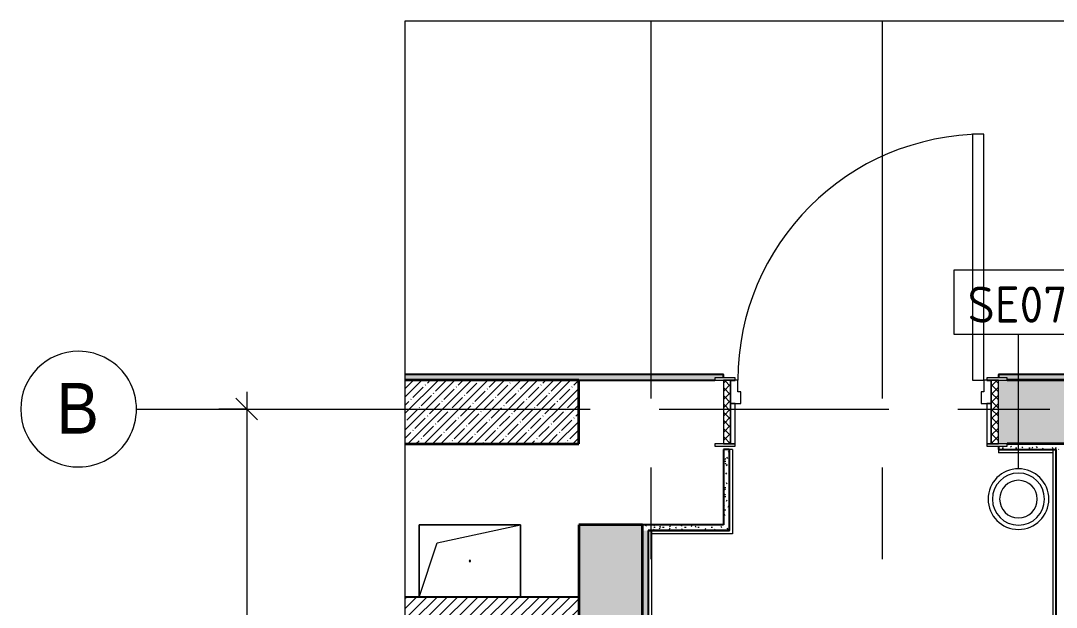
# Model space of a CAD drawing. Header units: millimetres. Extents: x 63482 to 319368, y -8553 to 29000.
# Drawn here: x 63482 to 67060, y 7115 to 9143 of the extents above; entities that cross this region are included whole.
import ezdxf

# ---------------------------------------------------------------- set-up
doc = ezdxf.new("R2010")
doc.units = ezdxf.units.MM
doc.linetypes.add('Осевая', pattern=[1587.5, 317.5, -238.125, 793.75, -238.125])
for name, color, linetype, lineweight in [('A-ANNO-DIMS', 7, 'Continuous', 9), ('A-ANNO-DIMS-50', 7, 'Continuous', 9), ('A-DETL-GENF', 7, 'Continuous', 9), ('A-DOOR', 7, 'Continuous', 9), ('A-DOOR-1', 7, 'Continuous', 15), ('A-DOOR-FRAM', 7, 'Continuous', 15), ('A-DOOR-FRAM-1', 7, 'Continuous', 9), ('A-GENM', 7, 'Continuous', 9), ('A-WALL', 7, 'Continuous', 9), ('I-WALL', 7, 'Continuous', 9), ('P-SANR-FIXT-IDEN', 7, 'Continuous', 9), ('Оси', 7, 'Continuous', 9), ('Оси-1', 7, 'Continuous', 20), ('Оси-2', 7, 'Осевая', 9)]:
    doc.layers.add(name, color=color, linetype=linetype, lineweight=lineweight)
for name, color, linetype, lineweight, true_color in [('A-WALL-1', 7, 'Continuous', 25, 0x3c3c3c), ('A-WALL-3', 7, 'Continuous', 35, 0x3c3c3c), ('A-WALL-FNSH-1', 7, 'Continuous', 15, 0x3c3c3c), ('P-SANR-FIXT-1', 7, 'Continuous', 15, 0x4994b4)]:
    doc.layers.add(name, color=color, linetype=linetype, lineweight=lineweight, true_color=true_color)
doc.styles.add('Arial', font='arial.ttf', dxfattribs={"width": 0.9, "height": 175})
doc.styles.add('GOST Common', font='GOST_Common.ttf', dxfattribs={"height": 125})
doc.styles.add('ISOCPEUR', font='isocpeur.ttf', dxfattribs={"width": 0.9, "height": 125})
doc.dimstyles.new('ISO-2_5_0_9К_БОЛЬШОЙ', dxfattribs={"dimscale": 304.8, "dimtxt": 124.497647, "dimasz": 0.246063, "dimexe": 0.19685, "dimexo": 0.492126, "dimgap": 0, "dimtad": 1, "dimdec": 0, "dimrnd": 10, "dimzin": 0, "dimdsep": 46, "dimtxsty": 'ISOCPEUR', "dimblk1": 'OBLIQUE', "dimblk2": 'OBLIQUE', "dimsah": 1, "dimcen": 0.09, "dimdle": 0.19685, "dimazin": 0, "dimtfac": 1, "dimtdec": 4, "dimtix": 1, "dimtmove": 0, "dimatfit": 3, "dimfxl": 1, "dimtvp": 1, "dimtolj": 1, "dimtzin": 0, "dimarcsym": 2})
pattern_1 = [(45, (0, 0), (-28.512667, 28.512667), []), (45, (28.51, 0), (-28.512667, 28.512667), [50.403, -10.081, 1.676, -8.404])]
pattern_2 = [(0, (0, 0), (60.96, 15.24), [5.029, -40.691, 5.029, -40.691, -243.84]), (0, (0, 0), (60.96, 15.24), [-91.44, 5.029, -86.411, 5.029, -40.691, -106.68]), (0, (0, 0), (60.96, 15.24), [-228.6, 5.029, -25.451, 5.029, -71.171]), (120, (22.86, 7.62), (-43.678227, 45.1729086), [5.029, -40.691, 5.029, -40.691, -243.84]), (120, (22.86, 7.62), (-43.678227, 45.1729086), [-91.44, 5.029, -86.411, 5.029, -40.691, -106.68]), (120, (22.86, 7.62), (-43.678227, 45.1729086), [-228.6, 5.029, -25.451, 5.029, -71.171]), (240, (30.48, 38.1), (-17.281773, -60.4129086), [5.029, -40.691, 5.029, -40.691, -243.84]), (240, (30.48, 38.1), (-17.281773, -60.4129086), [-91.44, 5.029, -86.411, 5.029, -40.691, -106.68]), (240, (30.48, 38.1), (-17.281773, -60.4129086), [-228.6, 5.029, -25.451, 5.029, -71.171])]

# ---------------------------------------------------------------- blocks, each defined once
blk = doc.blocks.new('110_Дверь_СКБ_1Ст_Внутренняя1 - Д-7_л__950x2100h_Туалет-21784696-Фрагмент 3_1')
at = {"layer": 'A-DOOR'}
h = blk.add_hatch(dxfattribs=at)
h.set_pattern_fill('FP_5', color=256, style=0, pattern_type=2)
h.set_pattern_definition([(135, (1826.41, 174.685), (-14.14214, -14.14214), []), (225, (1826.41, 174.685), (14.14214, -14.14214), [])])
h.paths.add_polyline_path([(487.5, -110), (487.5, 110), (462.5, 110), (462.5, -110)])
at = {"layer": 'A-DOOR-FRAM-1'}
h = blk.add_hatch(dxfattribs=at)
h.set_pattern_fill('FP_6', color=256, style=0, pattern_type=2)
h.set_pattern_definition([(45, (-296.384, 174.685), (-14.1421, 14.1421), []), (135, (-296.384, 174.685), (-14.1421, -14.1421), [])])
h.paths.add_polyline_path([(-462.5, -110), (-437.5, -110), (-437.5, 110), (-462.5, 110), (-462.5, -19.3)])
at = {"layer": 'A-DOOR'}
blk.add_arc((437.5, 110), 850, 90, 180, dxfattribs=at)
at = {"layer": 'A-DOOR-1'}
for p, q in [((437.5, 960), (397.5, 960)), ((397.5, 960), (397.5, 110)), ((437.5, 110), (437.5, 960)), ((397.5, 110), (437.5, 110))]:
    blk.add_line(p, q, dxfattribs=at)
at = {"layer": 'A-DOOR-FRAM'}
for p, q in [((-422.5, 118), (-492.5, 118)), ((-492.5, 118), (-492.5, 110)), ((-492.5, 110), (-422.5, 110)), ((-437.5, 110), (-462.5, 110)), ((-462.5, 110), (-462.5, -110)), ((-412.5, 110), (-437.5, 110)), ((-437.5, 110), (-437.5, 30)), ((-437.5, -110), (-437.5, 110)), ((-422.5, 110), (-437.5, 110)), ((-437.5, 110), (-437.5, 109)), ((-437.5, 109), (-422.5, 109)), ((-422.5, 110), (-422.5, 118)), ((-422.5, 109), (-422.5, 110)), ((-412.5, 70), (-412.5, 110)), ((437.5, 110), (437.5, 70)), ((462.5, 110), (437.5, 110)), ((517.5, 118), (447.5, 118)), ((447.5, 118), (447.5, 110)), ((462.5, 110), (447.5, 110)), ((447.5, 110), (447.5, 109)), ((447.5, 110), (517.5, 110)), ((447.5, 109), (462.5, 109)), ((462.5, 30), (462.5, 110)), ((487.5, 110), (462.5, 110)), ((462.5, 110), (462.5, -110)), ((462.5, 109), (462.5, 110)), ((487.5, -110), (487.5, 110)), ((517.5, 110), (517.5, 118)), ((-402.5, 70), (-412.5, 70)), ((-402.5, 30), (-402.5, 70)), ((437.5, 70), (427.5, 70)), ((427.5, 70), (427.5, 30)), ((-437.5, 30), (-402.5, 30)), ((-422.5, 30), (-437.5, 30)), ((-437.5, 30), (-437.5, -110)), ((-422.5, -110), (-422.5, 30)), ((427.5, 30), (462.5, 30)), ((462.5, 30), (447.5, 30)), ((447.5, 30), (447.5, -110)), ((462.5, -110), (462.5, 30)), ((-422.5, -110), (-492.5, -110)), ((-492.5, -110), (-492.5, -118)), ((-492.5, -118), (-422.5, -118)), ((-462.5, -110), (-437.5, -110)), ((-437.5, -110), (-422.5, -110)), ((-422.5, -118), (-422.5, -110)), ((447.5, -110), (462.5, -110)), ((517.5, -110), (447.5, -110)), ((447.5, -110), (447.5, -118)), ((447.5, -118), (517.5, -118)), ((462.5, -110), (487.5, -110)), ((517.5, -118), (517.5, -110))]:
    blk.add_line(p, q, dxfattribs=at)
blk = doc.blocks.new('GM_Отверстие прямоугольное _в плите_ - Отверстие-21986452-Фрагмент 3_1')
at = {"layer": 'A-GENM'}
for p, q in [((-175, -125), (-175, 125)), ((-175, 125), (175, 125)), ((175, 125), (-175, 125)), ((-175, 125), (-175, -125)), ((-112.5, 62.5), (175, 125)), ((175, 125), (175, -125)), ((175, -125), (175, 125)), ((-175, -125), (-112.5, 62.5))]:
    blk.add_line(p, q, dxfattribs=at)
for start, end in [(360, 180), (180, 360)]:
    blk.add_arc((0, 0), 2.5, start, end, dxfattribs=at)
blk = doc.blocks.new('мусорная корзина - Round_ Metal-30590745-Фрагмент 3_1')
at = {"layer": 'P-SANR-FIXT-1'}
for radius, start, end in [(105, 0, 180), (90, 360, 180), (65, 0, 180), (105, 180, 360), (90, 180, 360), (65, 180, 360)]:
    blk.add_arc((0, 0), radius, start, end, dxfattribs=at)
blk = doc.blocks.new('DET_L_Линия разрыва - М100-31031408-Фрагмент 3_1')
at = {"layer": 'A-DETL-GENF'}
blk.add_line((4600, 0), (0, 0), dxfattribs=at)
blk = doc.blocks.new('DET_L_Линия разрыва - М100-30612265-Фрагмент 3_1')
at = {"layer": 'A-DETL-GENF'}
blk.add_line((7751, 0), (4175.5, 0), dxfattribs=at)
blk = doc.blocks.new('Ось сетки - D8-29747960-Фрагмент 3_1')
at = {"layer": 'Оси-1'}
for start, end in [(360, 180), (180, 360)]:
    blk.add_arc((0, 0), 4, start, end, dxfattribs=at)
blk = doc.blocks.new('М_сантехническая_рамка1 - В рамке-30590747-Фрагмент 3_1')
at = {"layer": 'P-SANR-FIXT-IDEN'}
for p, q in [((4.293, 2.24), (-4.639, 2.24)), ((-4.639, 2.24), (-4.639, -2.178)), ((4.293, -2.178), (4.293, 2.24)), ((-4.639, -2.178), (4.293, -2.178))]:
    blk.add_line(p, q, dxfattribs=at)
blk = doc.blocks.new('DIMBLOCK23-Фрагмент 3_1')
at = {"layer": 'A-ANNO-DIMS-50', "lineweight": 20}
for p, q in [((64263.1, 7800), (64225.6, 7837.5)), ((64263.1, 7800), (64300.6, 7762.5)), ((64263.1, 3600), (64225.6, 3637.5)), ((64263.1, 3600), (64300.6, 3562.5))]:
    blk.add_line(p, q, dxfattribs=at)
at = {"layer": 'A-ANNO-DIMS-50'}
for p, q in [((64263.1, 7860), (64263.1, 3600)), ((64166.2, 7800), (64323.1, 7800)), ((64263.1, 7800), (64166.2, 7800)), ((64166.2, 3600), (64323.1, 3600)), ((64263.1, 3600), (64166.2, 3600))]:
    blk.add_line(p, q, dxfattribs=at)
at = {"layer": 'A-ANNO-DIMS-50', "color": 0, "insert": (64099.8, 5536), "char_height": 125, "width": 393.604, "attachment_point": 1, "rotation": 90, "line_spacing_factor": 1.149209, "style": 'ISOCPEUR'}
blk.add_mtext('4200', dxfattribs=at)
blk = doc.blocks.new('_Oblique')
at = {"color": 0, "linetype": 'ByBlock', "lineweight": -2}
blk.add_line((-0.5, -0.5), (0.5, 0.5), dxfattribs=at)

msp = doc.modelspace()

# ---------------------------------------------------------------- hatches: boundary and pattern name
at = {"layer": 'I-WALL'}
h = msp.add_hatch(dxfattribs=at)
h.set_pattern_fill('FP_10', color=256, style=0, pattern_type=2)
h.set_pattern_definition(pattern_2)
h.paths.add_polyline_path([(71690, 7900), (72250, 7900), (72250, 7908), (72305, 7908), (72305, 7920), (71660, 7920), (71660, 7908), (71690, 7908)])
h.paths.add_polyline_path([(70680, 7900), (70680, 7908), (70710, 7908), (70710, 7920), (69360, 7920), (69360, 7908), (69390, 7908), (69390, 7900), (69868.9, 7900)])
h.paths.add_polyline_path([(64810.9, 7900), (65880, 7900), (65880, 7908), (65910, 7908), (65910, 7920), (64810.9, 7920), (64810.9, 7915.1)])
h.paths.add_polyline_path([(67560.6, 7900), (68230, 7900), (68230, 7908), (68260, 7908), (68260, 7920), (66860, 7920), (66860, 7908), (66890, 7908), (66890, 7900)])
h = msp.add_hatch(dxfattribs=at)
h.set_pattern_fill('FP_3', color=256, style=0, pattern_type=2)
h.set_pattern_definition(pattern_1)
h.paths.add_polyline_path([(64810.9, 7680), (65410, 7680), (65410, 7900), (64810.9, 7900), (64810.9, 7780.2)])
h = msp.add_hatch(dxfattribs=at)
h.set_pattern_fill('FP_3', color=256, style=0, pattern_type=2)
h.set_pattern_definition(pattern_1)
h.paths.add_polyline_path([(69360, 7680), (70710, 7680), (70710, 7900), (69360, 7900)])
h.paths.add_polyline_path([(71860, 7680), (71860, 7900), (71660, 7900), (71660, 7680), (71840, 7680)])
h.paths.add_polyline_path([(66890, 7680), (68260, 7680), (68260, 7900), (66860, 7900), (66860, 7680)])
h = msp.add_hatch(dxfattribs=at)
h.set_pattern_fill('FP_10', color=256, style=0, pattern_type=2)
h.set_pattern_definition(pattern_2)
h.paths.add_polyline_path([(65910, 7380), (65930, 7380), (65930, 7660), (65910, 7660), (65910, 7400)])
h = msp.add_hatch(dxfattribs=at)
h.set_pattern_fill('FP_10', color=256, style=0, pattern_type=2)
h.set_pattern_definition(pattern_2)
h.paths.add_polyline_path([(67080, 7660), (67080, 7680), (66890, 7680), (66890, 7672), (66860, 7672), (66860, 7660), (67060, 7660)])
h = msp.add_hatch(dxfattribs=at)
h.set_pattern_fill('FP_3', color=256, style=0, pattern_type=2)
h.set_pattern_definition(pattern_1)
h.paths.add_polyline_path([(65630, -100), (65630, 7400), (65410, 7400), (65410, -100)])
h = msp.add_hatch(dxfattribs=at)
h.set_pattern_fill('FP_10', color=256, style=0, pattern_type=2)
h.set_pattern_definition(pattern_2)
h.paths.add_polyline_path([(65650, 7380), (65910, 7380), (65910, 7400), (65630, 7400), (65630, 7380)])
h = msp.add_hatch(dxfattribs=at)
h.set_pattern_fill('FP_10', color=256, style=0, pattern_type=2)
h.set_pattern_definition(pattern_2)
h.paths.add_polyline_path([(65650, 400), (65650, 7380), (65630, 7380), (65630, 400)])
h = msp.add_hatch(dxfattribs=at)
h.set_pattern_fill('FP_9', color=256, style=0, pattern_type=2)
h.set_pattern_definition([(45, (0, 0), (-17.67767, 17.67767), [])])
h.paths.add_polyline_path([(65410, 7070), (65410, 7150), (64810.9, 7150), (64810.9, 7070), (65390, 7070)])

# ---------------------------------------------------------------- linework, layer by layer
at = {"layer": 'A-WALL'}
msp.add_line((65280, 7920), (65280, 7921), dxfattribs=at)
at = {"layer": 'A-WALL-1'}
for p, q in [((65910, 7920), (64810.9, 7920)), ((65910, 7908), (65910, 7920)), ((68260, 7920), (66860, 7920)), ((66860, 7920), (66860, 7908)), ((65410, 7900), (65880, 7900)), ((65910, 7660), (65910, 7400)), ((65930, 7660), (65910, 7660)), ((65930, 7660), (65930, 7380)), ((66860, 7672), (66860, 7660)), ((66860, 7660), (67060, 7660)), ((67060, 3740), (67060, 7660)), ((65910, 7400), (65630, 7400)), ((65930, 7380), (65650, 7380)), ((65650, 7380), (65650, 420)), ((65410, 7150), (64810.9, 7150))]:
    msp.add_line(p, q, dxfattribs=at)
at = {"layer": 'A-WALL-3'}
for p, q in [((65410, 7900), (64810.9, 7900)), ((65410, 7680), (65410, 7900)), ((68230, 7900), (66890, 7900)), ((64810.9, 7680), (65410, 7680)), ((68230, 7680), (66890, 7680)), ((65630, 7400), (65410, 7400)), ((65410, 7400), (65410, -100)), ((65630, -100), (65630, 7400))]:
    msp.add_line(p, q, dxfattribs=at)
at = {"layer": 'A-WALL-FNSH-1'}
for p, q in [((65910, 7921), (64810.9, 7921)), ((65910, 7920), (65910, 7921)), ((68260, 7921), (66860, 7921)), ((66860, 7921), (66860, 7920)), ((65931, 7659), (65930, 7659)), ((65931, 7379), (65931, 7659)), ((66860, 7660), (66860, 7659)), ((66860, 7659), (67059, 7659)), ((67059, 7659), (67059, 3739)), ((65651, 7379), (65931, 7379)), ((65651, 7379), (65651, 420))]:
    msp.add_line(p, q, dxfattribs=at)
at = {"layer": 'I-WALL'}
for p, q in [((65941, 7660), (65930, 7660)), ((65941, 7660), (65941, 7369)), ((66860, 7659), (66860, 7649)), ((67049, 3729), (67049, 7660)), ((67049, 7649), (66860, 7649)), ((65661, 7380), (65661, 431)), ((65941, 7369), (65661, 7369))]:
    msp.add_line(p, q, dxfattribs=at)
at = {"layer": 'P-SANR-FIXT-IDEN'}
msp.add_line((66929.3, 7594), (66929.3, 8059.6), dxfattribs=at)
at = {"layer": 'Оси'}
for p, q in [((65660, 7892.8), (65660, 9142.8)), ((66460, 7892.8), (66460, 9142.8)), ((63882.2, 7800), (65132.2, 7800))]:
    msp.add_line(p, q, dxfattribs=at)
at = {"layer": 'Оси-2'}
for p, q in [((65660, -656.3), (65660, 7892.8)), ((66460, -656.3), (66460, 7892.8)), ((65132.2, 7800), (71311.9, 7800))]:
    msp.add_line(p, q, dxfattribs=at)

# ---------------------------------------------------------------- block references
at = {"layer": 'A-DETL-GENF'}
for name, p, rotation in [('DET_L_Линия разрыва - М100-30612265-Фрагмент 3_1', (72561.9, 9142.8), 180), ('DET_L_Линия разрыва - М100-31031408-Фрагмент 3_1', (64810.9, 9142.8), 270.0000000000003)]:
    msp.add_blockref(name, p, dxfattribs=dict(at, rotation=rotation))
at = {"layer": 'A-DOOR'}
msp.add_blockref('110_Дверь_СКБ_1Ст_Внутренняя1 - Д-7_л__950x2100h_Туалет-21784696-Фрагмент 3_1', (66372.5, 7790), dxfattribs=at)
at = {"layer": 'A-GENM'}
msp.add_blockref('GM_Отверстие прямоугольное _в плите_ - Отверстие-21986452-Фрагмент 3_1', (65034, 7275), dxfattribs=at)
at = {"layer": 'P-SANR-FIXT-1'}
msp.add_blockref('мусорная корзина - Round_ Metal-30590745-Фрагмент 3_1', (66929.3, 7489), dxfattribs=at)
at = {"layer": 'P-SANR-FIXT-IDEN', "xscale": 49.99999999999998, "yscale": 49.99999999999998, "zscale": 49.99999999999998}
msp.add_blockref('М_сантехническая_рамка1 - В рамке-30590747-Фрагмент 3_1', (66937.9, 8168.5), dxfattribs=at)
at = {"layer": 'Оси-1', "xscale": 49.99999999999998, "yscale": 49.99999999999998, "zscale": 49.99999999999998, "rotation": 269.9999999999995}
msp.add_blockref('Ось сетки - D8-29747960-Фрагмент 3_1', (63682.2, 7800), dxfattribs=at)

# ---------------------------------------------------------------- texts
at = {"layer": 'P-SANR-FIXT-IDEN', "insert": (66753.6, 8223.9), "char_height": 125, "width": 444.937, "attachment_point": 1, "style": 'GOST Common'}
msp.add_mtext('SE07', dxfattribs=at)
at = {"layer": 'Оси', "insert": (63605.8, 7890.5), "char_height": 175, "width": 180.38, "attachment_point": 1, "style": 'Arial'}
msp.add_mtext('\\fArial|b0|i0|c204|p34|;\\W.9;В', dxfattribs=at)

# ---------------------------------------------------------------- dimensions: what is measured, and where the dimension line sits
at = {"layer": 'A-ANNO-DIMS'}
dim = msp.add_linear_dim(base=(64263.1, 3600), p1=(64316.2, 7800), p2=(64316.2, 3600), angle=90, dimstyle='ISO-2_5_0_9К_БОЛЬШОЙ', override={"dimpost": '<>', "dimfxl": 4200}, dxfattribs=at)
dim.commit()
dim.dimension.update_dxf_attribs({"geometry": 'DIMBLOCK23-Фрагмент 3_1', "text_midpoint": (64200.6, 5700)})

doc.saveas('drawing.dxf')
